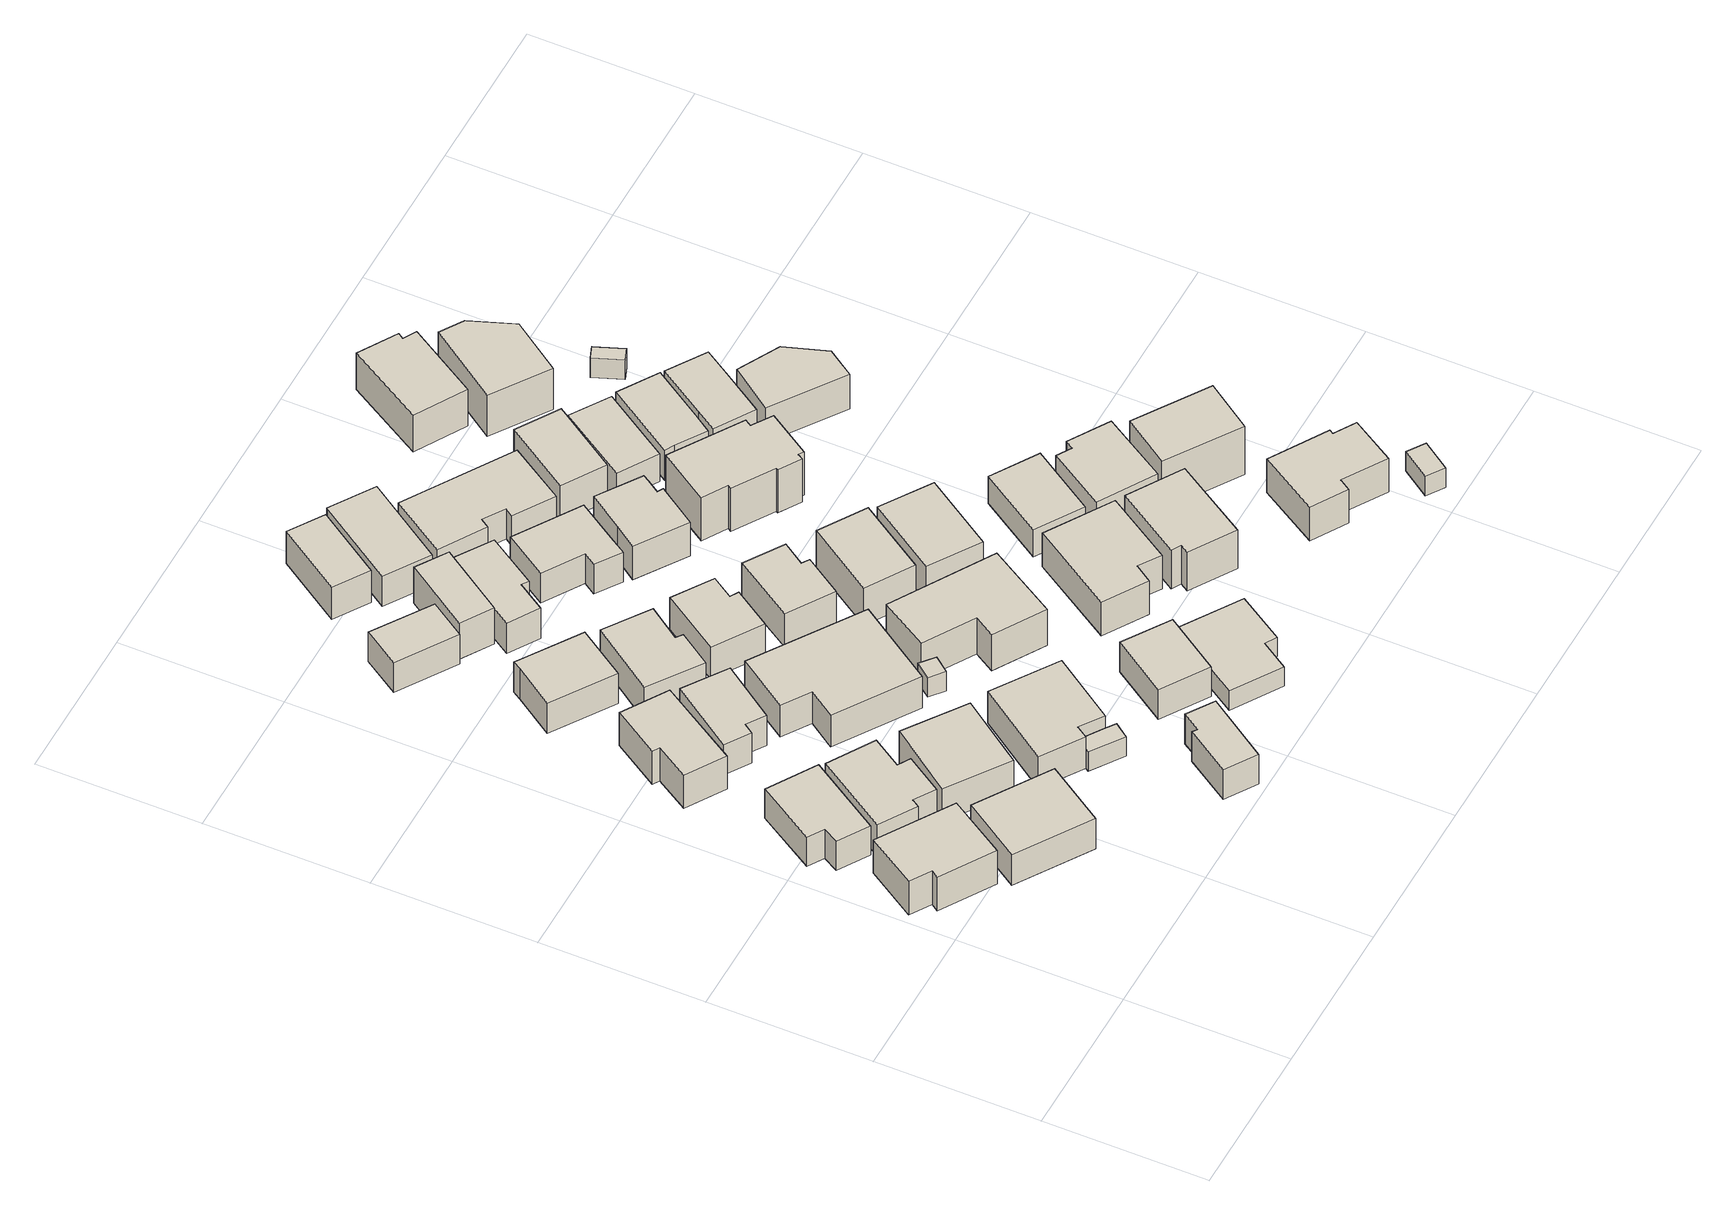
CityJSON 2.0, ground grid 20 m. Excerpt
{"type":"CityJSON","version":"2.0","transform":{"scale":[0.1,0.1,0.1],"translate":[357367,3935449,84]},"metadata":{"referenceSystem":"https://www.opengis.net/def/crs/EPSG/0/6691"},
"CityObjects":{
"building1":{"type":"Building","attributes":{"usage":"411","measuredHeight":6.2,"storeysAboveGround":2,"BuildingIDAttribute.prefecture":"14","BuildingIDAttribute.city":"14153","BuildingDetailAttribute.totalFloorArea":141.77,"BuildingDetailAttribute.buildingFootprintArea":70.89,"BuildingDetailAttribute.buildingStructureType":"601","BuildingDetailAttribute.buildingStructureOrgType":"1","BuildingDetailAttribute.orgUsage":"10","BuildingDetailAttribute.surveyYear":2015,"BuildingRiverFloodingRiskAttribute.description":"6","BuildingRiverFloodingRiskAttribute.rankOrg":"2","BuildingRiverFloodingRiskAttribute.depth":1.15,"BuildingRiverFloodingRiskAttribute.adminType":"2","BuildingRiverFloodingRiskAttribute.scale":"1","BuildingLandSlideRiskAttribute.description":"1","BuildingLandSlideRiskAttribute.areaType":"1"},"geometry":[{"type":"Solid","lod":"1","boundaries":[[[[0,1,2,3,4,5]],[[4,6,7,5]],[[3,8,6,4]],[[2,9,8,3]],[[1,10,9,2]],[[0,11,10,1]],[[5,7,11,0]],[[6,8,9,10,11,7]]]]}]},
"building2":{"type":"Building","attributes":{"usage":"411","measuredHeight":5.8,"storeysAboveGround":2,"BuildingIDAttribute.prefecture":"14","BuildingIDAttribute.city":"14153","BuildingDetailAttribute.totalFloorArea":112.67,"BuildingDetailAttribute.buildingFootprintArea":56.33,"BuildingDetailAttribute.buildingStructureType":"601","BuildingDetailAttribute.buildingStructureOrgType":"1","BuildingDetailAttribute.orgUsage":"10","BuildingDetailAttribute.surveyYear":2015,"BuildingRiverFloodingRiskAttribute.description":"6","BuildingRiverFloodingRiskAttribute.rankOrg":"2","BuildingRiverFloodingRiskAttribute.depth":0.991,"BuildingRiverFloodingRiskAttribute.adminType":"2","BuildingRiverFloodingRiskAttribute.scale":"1","BuildingLandSlideRiskAttribute.description":"1","BuildingLandSlideRiskAttribute.areaType":"1"},"geometry":[{"type":"Solid","lod":"1","boundaries":[[[[12,13,14,15,16,17]],[[16,18,19,17]],[[15,20,18,16]],[[14,21,20,15]],[[13,22,21,14]],[[12,23,22,13]],[[17,19,23,12]],[[18,20,21,22,23,19]]]]}]},
"building3":{"type":"Building","attributes":{"usage":"411","measuredHeight":6,"storeysAboveGround":2,"BuildingIDAttribute.prefecture":"14","BuildingIDAttribute.city":"14153","BuildingDetailAttribute.totalFloorArea":152.68,"BuildingDetailAttribute.buildingFootprintArea":76.34,"BuildingDetailAttribute.buildingStructureType":"601","BuildingDetailAttribute.buildingStructureOrgType":"1","BuildingDetailAttribute.orgUsage":"10","BuildingDetailAttribute.surveyYear":2015,"BuildingRiverFloodingRiskAttribute.description":"6","BuildingRiverFloodingRiskAttribute.rankOrg":"2","BuildingRiverFloodingRiskAttribute.depth":1.01,"BuildingRiverFloodingRiskAttribute.adminType":"2","BuildingRiverFloodingRiskAttribute.scale":"1","BuildingLandSlideRiskAttribute.description":"1","BuildingLandSlideRiskAttribute.areaType":"1"},"geometry":[{"type":"Solid","lod":"1","boundaries":[[[[24,25,26,27]],[[26,28,29,27]],[[25,30,28,26]],[[24,31,30,25]],[[27,29,31,24]],[[28,30,31,29]]]]}]},
"building4":{"type":"Building","attributes":{"usage":"411","measuredHeight":5.8,"storeysAboveGround":2,"BuildingIDAttribute.prefecture":"14","BuildingIDAttribute.city":"14153","BuildingDetailAttribute.totalFloorArea":128.62,"BuildingDetailAttribute.buildingFootprintArea":64.31,"BuildingDetailAttribute.buildingStructureType":"601","BuildingDetailAttribute.buildingStructureOrgType":"1","BuildingDetailAttribute.orgUsage":"10","BuildingDetailAttribute.surveyYear":2015,"BuildingRiverFloodingRiskAttribute.description":"6","BuildingRiverFloodingRiskAttribute.rankOrg":"2","BuildingRiverFloodingRiskAttribute.depth":0.981,"BuildingRiverFloodingRiskAttribute.adminType":"2","BuildingRiverFloodingRiskAttribute.scale":"1","BuildingLandSlideRiskAttribute.description":"1","BuildingLandSlideRiskAttribute.areaType":"1"},"geometry":[{"type":"Solid","lod":"1","boundaries":[[[[32,33,34,35,36,37,38,39]],[[38,40,41,39]],[[37,42,40,38]],[[36,43,42,37]],[[35,44,43,36]],[[34,45,44,35]],[[33,46,45,34]],[[32,47,46,33]],[[39,41,47,32]],[[40,42,43,44,45,46,47,41]]]]}]},
"building5":{"type":"Building","attributes":{"usage":"411","measuredHeight":5.7,"storeysAboveGround":2,"BuildingIDAttribute.prefecture":"14","BuildingIDAttribute.city":"14153","BuildingDetailAttribute.totalFloorArea":115.61,"BuildingDetailAttribute.buildingFootprintArea":57.81,"BuildingDetailAttribute.buildingStructureType":"601","BuildingDetailAttribute.buildingStructureOrgType":"1","BuildingDetailAttribute.orgUsage":"10","BuildingDetailAttribute.surveyYear":2015,"BuildingRiverFloodingRiskAttribute.description":"6","BuildingRiverFloodingRiskAttribute.rankOrg":"2","BuildingRiverFloodingRiskAttribute.depth":1.12,"BuildingRiverFloodingRiskAttribute.adminType":"2","BuildingRiverFloodingRiskAttribute.scale":"1","BuildingLandSlideRiskAttribute.description":"1","BuildingLandSlideRiskAttribute.areaType":"1"},"geometry":[{"type":"Solid","lod":"1","boundaries":[[[[48,49,50,51,52,53]],[[52,54,55,53]],[[51,56,54,52]],[[50,57,56,51]],[[49,58,57,50]],[[48,59,58,49]],[[53,55,59,48]],[[54,56,57,58,59,55]]]]}]},
"building6":{"type":"Building","attributes":{"usage":"411","measuredHeight":6,"storeysAboveGround":2,"BuildingIDAttribute.prefecture":"14","BuildingIDAttribute.city":"14153","BuildingDetailAttribute.totalFloorArea":140.73,"BuildingDetailAttribute.buildingFootprintArea":70.36,"BuildingDetailAttribute.buildingStructureType":"601","BuildingDetailAttribute.buildingStructureOrgType":"1","BuildingDetailAttribute.orgUsage":"10","BuildingDetailAttribute.surveyYear":2015,"BuildingRiverFloodingRiskAttribute.description":"6","BuildingRiverFloodingRiskAttribute.rankOrg":"2","BuildingRiverFloodingRiskAttribute.depth":1.17,"BuildingRiverFloodingRiskAttribute.adminType":"2","BuildingRiverFloodingRiskAttribute.scale":"1","BuildingLandSlideRiskAttribute.description":"1","BuildingLandSlideRiskAttribute.areaType":"1"},"geometry":[{"type":"Solid","lod":"1","boundaries":[[[[60,61,62,63]],[[62,64,65,63]],[[61,66,64,62]],[[60,67,66,61]],[[63,65,67,60]],[[64,66,67,65]]]]}]},
"building7":{"type":"Building","attributes":{"usage":"411","measuredHeight":5.7,"storeysAboveGround":2,"BuildingIDAttribute.prefecture":"14","BuildingIDAttribute.city":"14153","BuildingDetailAttribute.totalFloorArea":86.82,"BuildingDetailAttribute.buildingFootprintArea":43.41,"BuildingDetailAttribute.buildingStructureType":"601","BuildingDetailAttribute.buildingStructureOrgType":"1","BuildingDetailAttribute.orgUsage":"10","BuildingDetailAttribute.surveyYear":2015,"BuildingRiverFloodingRiskAttribute.description":"6","BuildingRiverFloodingRiskAttribute.rankOrg":"2","BuildingRiverFloodingRiskAttribute.depth":1.04,"BuildingRiverFloodingRiskAttribute.adminType":"2","BuildingRiverFloodingRiskAttribute.scale":"1","BuildingLandSlideRiskAttribute.description":"1","BuildingLandSlideRiskAttribute.areaType":"1"},"geometry":[{"type":"Solid","lod":"1","boundaries":[[[[68,69,70,71,72,73]],[[72,74,75,73]],[[71,76,74,72]],[[70,77,76,71]],[[69,78,77,70]],[[68,79,78,69]],[[73,75,79,68]],[[74,76,77,78,79,75]]]]}]},
"building8":{"type":"Building","attributes":{"usage":"411","measuredHeight":5.5,"storeysAboveGround":2,"BuildingIDAttribute.prefecture":"14","BuildingIDAttribute.city":"14153","BuildingDetailAttribute.totalFloorArea":128.58,"BuildingDetailAttribute.buildingFootprintArea":64.29,"BuildingDetailAttribute.buildingStructureType":"601","BuildingDetailAttribute.buildingStructureOrgType":"1","BuildingDetailAttribute.orgUsage":"10","BuildingDetailAttribute.surveyYear":2015,"BuildingRiverFloodingRiskAttribute.description":"6","BuildingRiverFloodingRiskAttribute.rankOrg":"2","BuildingRiverFloodingRiskAttribute.depth":0.868,"BuildingRiverFloodingRiskAttribute.adminType":"2","BuildingRiverFloodingRiskAttribute.scale":"1","BuildingLandSlideRiskAttribute.description":"1","BuildingLandSlideRiskAttribute.areaType":"1"},"geometry":[{"type":"Solid","lod":"1","boundaries":[[[[80,81,82,83,84,85]],[[84,86,87,85]],[[83,88,86,84]],[[82,89,88,83]],[[81,90,89,82]],[[80,91,90,81]],[[85,87,91,80]],[[86,88,89,90,91,87]]]]}]},
"building9":{"type":"Building","attributes":{"usage":"411","storeysAboveGround":2,"BuildingIDAttribute.prefecture":"14","BuildingIDAttribute.city":"14153","BuildingDetailAttribute.totalFloorArea":17.15,"BuildingDetailAttribute.buildingFootprintArea":8.57,"BuildingDetailAttribute.buildingStructureType":"601","BuildingDetailAttribute.buildingStructureOrgType":"1","BuildingDetailAttribute.orgUsage":"10","BuildingDetailAttribute.surveyYear":2015,"BuildingRiverFloodingRiskAttribute.description":"6","BuildingRiverFloodingRiskAttribute.rankOrg":"2","BuildingRiverFloodingRiskAttribute.depth":1.18,"BuildingRiverFloodingRiskAttribute.adminType":"2","BuildingRiverFloodingRiskAttribute.scale":"1"},"geometry":[{"type":"Solid","lod":"1","boundaries":[[[[92,93,94,95,96,97]],[[96,98,99,97]],[[95,100,98,96]],[[94,101,100,95]],[[93,102,101,94]],[[92,103,102,93]],[[97,99,103,92]],[[98,100,101,102,103,99]]]]}]},
"building10":{"type":"Building","attributes":{"usage":"411","measuredHeight":5.8,"storeysAboveGround":2,"BuildingIDAttribute.prefecture":"14","BuildingIDAttribute.city":"14153","BuildingDetailAttribute.totalFloorArea":70.76,"BuildingDetailAttribute.buildingFootprintArea":35.38,"BuildingDetailAttribute.buildingStructureType":"601","BuildingDetailAttribute.buildingStructureOrgType":"1","BuildingDetailAttribute.orgUsage":"10","BuildingDetailAttribute.surveyYear":2015,"BuildingRiverFloodingRiskAttribute.description":"6","BuildingRiverFloodingRiskAttribute.rankOrg":"2","BuildingRiverFloodingRiskAttribute.depth":1.31,"BuildingRiverFloodingRiskAttribute.adminType":"2","BuildingRiverFloodingRiskAttribute.scale":"1"},"geometry":[{"type":"Solid","lod":"1","boundaries":[[[[104,105,106,107,108,109]],[[108,110,111,109]],[[107,112,110,108]],[[106,113,112,107]],[[105,114,113,106]],[[104,115,114,105]],[[109,111,115,104]],[[110,112,113,114,115,111]]]]}]},
"building11":{"type":"Building","attributes":{"usage":"411","measuredHeight":5.5,"storeysAboveGround":2,"BuildingIDAttribute.prefecture":"14","BuildingIDAttribute.city":"14153","BuildingDetailAttribute.totalFloorArea":79.22,"BuildingDetailAttribute.buildingFootprintArea":39.61,"BuildingDetailAttribute.buildingStructureType":"601","BuildingDetailAttribute.buildingStructureOrgType":"1","BuildingDetailAttribute.orgUsage":"10","BuildingDetailAttribute.surveyYear":2015,"BuildingRiverFloodingRiskAttribute.description":"6","BuildingRiverFloodingRiskAttribute.rankOrg":"2","BuildingRiverFloodingRiskAttribute.depth":0.897,"BuildingRiverFloodingRiskAttribute.adminType":"2","BuildingRiverFloodingRiskAttribute.scale":"1"},"geometry":[{"type":"Solid","lod":"1","boundaries":[[[[116,117,118,119]],[[118,120,121,119]],[[117,122,120,118]],[[116,123,122,117]],[[119,121,123,116]],[[120,122,123,121]]]]}]},
"building12":{"type":"Building","attributes":{"usage":"411","measuredHeight":6.1,"storeysAboveGround":2,"BuildingIDAttribute.prefecture":"14","BuildingIDAttribute.city":"14153","BuildingDetailAttribute.totalFloorArea":162.04,"BuildingDetailAttribute.buildingFootprintArea":81.02,"BuildingDetailAttribute.buildingStructureType":"601","BuildingDetailAttribute.buildingStructureOrgType":"1","BuildingDetailAttribute.orgUsage":"10","BuildingDetailAttribute.surveyYear":2015,"BuildingRiverFloodingRiskAttribute.description":"6","BuildingRiverFloodingRiskAttribute.rankOrg":"2","BuildingRiverFloodingRiskAttribute.depth":1.14,"BuildingRiverFloodingRiskAttribute.adminType":"2","BuildingRiverFloodingRiskAttribute.scale":"1"},"geometry":[{"type":"Solid","lod":"1","boundaries":[[[[124,125,92,97,96,126]],[[96,127,128,126]],[[97,129,127,96]],[[92,130,129,97]],[[125,131,130,92]],[[124,132,131,125]],[[126,128,132,124]],[[127,129,130,131,132,128]]]]}]},
"building13":{"type":"Building","attributes":{"usage":"411","measuredHeight":5.8,"storeysAboveGround":2,"BuildingIDAttribute.prefecture":"14","BuildingIDAttribute.city":"14153","BuildingDetailAttribute.totalFloorArea":122.02,"BuildingDetailAttribute.buildingFootprintArea":61.01,"BuildingDetailAttribute.buildingStructureType":"601","BuildingDetailAttribute.buildingStructureOrgType":"1","BuildingDetailAttribute.orgUsage":"10","BuildingDetailAttribute.surveyYear":2015,"BuildingRiverFloodingRiskAttribute.description":"6","BuildingRiverFloodingRiskAttribute.rankOrg":"2","BuildingRiverFloodingRiskAttribute.depth":0.998,"BuildingRiverFloodingRiskAttribute.adminType":"2","BuildingRiverFloodingRiskAttribute.scale":"1","BuildingLandSlideRiskAttribute.description":"1","BuildingLandSlideRiskAttribute.areaType":"1"},"geometry":[{"type":"Solid","lod":"1","boundaries":[[[[133,134,135,136,137,138]],[[137,139,140,138]],[[136,141,139,137]],[[135,142,141,136]],[[134,143,142,135]],[[133,144,143,134]],[[138,140,144,133]],[[139,141,142,143,144,140]]]]}]},
"building14":{"type":"Building","attributes":{"usage":"415","measuredHeight":6.5,"storeysAboveGround":2,"BuildingIDAttribute.prefecture":"14","BuildingIDAttribute.city":"14153","BuildingDetailAttribute.totalFloorArea":305.44,"BuildingDetailAttribute.buildingFootprintArea":152.72,"BuildingDetailAttribute.buildingStructureType":"610","BuildingDetailAttribute.buildingStructureOrgType":"2","BuildingDetailAttribute.orgUsage":"50","BuildingDetailAttribute.surveyYear":2015,"BuildingRiverFloodingRiskAttribute.description":"6","BuildingRiverFloodingRiskAttribute.rankOrg":"2","BuildingRiverFloodingRiskAttribute.depth":1,"BuildingRiverFloodingRiskAttribute.adminType":"2","BuildingRiverFloodingRiskAttribute.scale":"1","BuildingLandSlideRiskAttribute.description":"1","BuildingLandSlideRiskAttribute.areaType":"1"},"geometry":[{"type":"Solid","lod":"1","boundaries":[[[[145,146,147,148,149,150]],[[149,151,152,150]],[[148,153,151,149]],[[147,154,153,148]],[[146,155,154,147]],[[145,156,155,146]],[[150,152,156,145]],[[151,153,154,155,156,152]]]]}]},
"building15":{"type":"Building","attributes":{"BuildingIDAttribute.prefecture":"14","BuildingIDAttribute.city":"14153","BuildingDetailAttribute.surveyYear":2015,"BuildingRiverFloodingRiskAttribute.description":"6","BuildingRiverFloodingRiskAttribute.rankOrg":"2","BuildingRiverFloodingRiskAttribute.depth":1.07,"BuildingRiverFloodingRiskAttribute.adminType":"2","BuildingRiverFloodingRiskAttribute.scale":"1"},"geometry":[{"type":"Solid","lod":"1","boundaries":[[[[157,158,159,160]],[[159,161,162,160]],[[158,163,161,159]],[[157,164,163,158]],[[160,162,164,157]],[[161,163,164,162]]]]}]},
"building16":{"type":"Building","attributes":{"usage":"411","measuredHeight":6.9,"storeysAboveGround":2,"BuildingIDAttribute.prefecture":"14","BuildingIDAttribute.city":"14153","BuildingDetailAttribute.totalFloorArea":60.33,"BuildingDetailAttribute.buildingFootprintArea":30.16,"BuildingDetailAttribute.buildingStructureType":"601","BuildingDetailAttribute.buildingStructureOrgType":"1","BuildingDetailAttribute.orgUsage":"10","BuildingDetailAttribute.surveyYear":2015,"BuildingRiverFloodingRiskAttribute.description":"6","BuildingRiverFloodingRiskAttribute.rankOrg":"2","BuildingRiverFloodingRiskAttribute.depth":0.917,"BuildingRiverFloodingRiskAttribute.adminType":"2","BuildingRiverFloodingRiskAttribute.scale":"1"},"geometry":[{"type":"Solid","lod":"1","boundaries":[[[[165,166,167,168]],[[167,169,170,168]],[[166,171,169,167]],[[165,172,171,166]],[[168,170,172,165]],[[169,171,172,170]]]]}]},
"building17":{"type":"Building","attributes":{"usage":"411","measuredHeight":5.7,"storeysAboveGround":2,"BuildingIDAttribute.prefecture":"14","BuildingIDAttribute.city":"14153","BuildingDetailAttribute.totalFloorArea":97.86,"BuildingDetailAttribute.buildingFootprintArea":48.93,"BuildingDetailAttribute.buildingStructureType":"601","BuildingDetailAttribute.buildingStructureOrgType":"1","BuildingDetailAttribute.orgUsage":"10","BuildingDetailAttribute.surveyYear":2015,"BuildingRiverFloodingRiskAttribute.description":"6","BuildingRiverFloodingRiskAttribute.rankOrg":"2","BuildingRiverFloodingRiskAttribute.depth":1.09,"BuildingRiverFloodingRiskAttribute.adminType":"2","BuildingRiverFloodingRiskAttribute.scale":"1","BuildingLandSlideRiskAttribute.description":"1","BuildingLandSlideRiskAttribute.areaType":"1"},"geometry":[{"type":"Solid","lod":"1","boundaries":[[[[173,174,175,176,177,178]],[[177,179,180,178]],[[176,181,179,177]],[[175,182,181,176]],[[174,183,182,175]],[[173,184,183,174]],[[178,180,184,173]],[[179,181,182,183,184,180]]]]}]},
"building18":{"type":"Building","attributes":{"usage":"413","measuredHeight":5.4,"storeysAboveGround":2,"BuildingIDAttribute.prefecture":"14","BuildingIDAttribute.city":"14153","BuildingDetailAttribute.totalFloorArea":92.95,"BuildingDetailAttribute.buildingFootprintArea":46.47,"BuildingDetailAttribute.buildingStructureType":"601","BuildingDetailAttribute.buildingStructureOrgType":"1","BuildingDetailAttribute.orgUsage":"30","BuildingDetailAttribute.surveyYear":2015,"BuildingRiverFloodingRiskAttribute.description":"6","BuildingRiverFloodingRiskAttribute.rankOrg":"2","BuildingRiverFloodingRiskAttribute.depth":0.958,"BuildingRiverFloodingRiskAttribute.adminType":"2","BuildingRiverFloodingRiskAttribute.scale":"1"},"geometry":[{"type":"Solid","lod":"1","boundaries":[[[[185,186,187,188,189,190]],[[189,191,192,190]],[[188,193,191,189]],[[187,194,193,188]],[[186,195,194,187]],[[185,196,195,186]],[[190,192,196,185]],[[191,193,194,195,196,192]]]]}]},
"building19":{"type":"Building","attributes":{"usage":"411","measuredHeight":7,"storeysAboveGround":2,"BuildingIDAttribute.prefecture":"14","BuildingIDAttribute.city":"14153","BuildingDetailAttribute.totalFloorArea":78.77,"BuildingDetailAttribute.buildingFootprintArea":39.38,"BuildingDetailAttribute.buildingStructureType":"601","BuildingDetailAttribute.buildingStructureOrgType":"1","BuildingDetailAttribute.orgUsage":"10","BuildingDetailAttribute.surveyYear":2015,"BuildingRiverFloodingRiskAttribute.description":"6","BuildingRiverFloodingRiskAttribute.rankOrg":"2","BuildingRiverFloodingRiskAttribute.depth":0.998,"BuildingRiverFloodingRiskAttribute.adminType":"2","BuildingRiverFloodingRiskAttribute.scale":"1"},"geometry":[{"type":"Solid","lod":"1","boundaries":[[[[197,198,199,200]],[[199,201,202,200]],[[198,203,201,199]],[[197,204,203,198]],[[200,202,204,197]],[[201,203,204,202]]]]}]},
"building20":{"type":"Building","attributes":{"usage":"411","measuredHeight":5.5,"storeysAboveGround":2,"BuildingIDAttribute.prefecture":"14","BuildingIDAttribute.city":"14153","BuildingDetailAttribute.totalFloorArea":89.52,"BuildingDetailAttribute.buildingFootprintArea":44.76,"BuildingDetailAttribute.buildingStructureType":"601","BuildingDetailAttribute.buildingStructureOrgType":"1","BuildingDetailAttribute.orgUsage":"10","BuildingDetailAttribute.surveyYear":2015,"BuildingRiverFloodingRiskAttribute.description":"6","BuildingRiverFloodingRiskAttribute.rankOrg":"2","BuildingRiverFloodingRiskAttribute.depth":1.17,"BuildingRiverFloodingRiskAttribute.adminType":"2","BuildingRiverFloodingRiskAttribute.scale":"1"},"geometry":[{"type":"Solid","lod":"1","boundaries":[[[[205,206,207,208]],[[207,209,210,208]],[[206,211,209,207]],[[205,212,211,206]],[[208,210,212,205]],[[209,211,212,210]]]]}]},
"building21":{"type":"Building","attributes":{"usage":"411","measuredHeight":6.5,"storeysAboveGround":2,"BuildingIDAttribute.prefecture":"14","BuildingIDAttribute.city":"14153","BuildingDetailAttribute.totalFloorArea":198.95,"BuildingDetailAttribute.buildingFootprintArea":99.47,"BuildingDetailAttribute.buildingStructureType":"601","BuildingDetailAttribute.buildingStructureOrgType":"1","BuildingDetailAttribute.orgUsage":"10","BuildingDetailAttribute.surveyYear":2015,"BuildingRiverFloodingRiskAttribute.description":"6","BuildingRiverFloodingRiskAttribute.rankOrg":"2","BuildingRiverFloodingRiskAttribute.depth":1.33,"BuildingRiverFloodingRiskAttribute.adminType":"2","BuildingRiverFloodingRiskAttribute.scale":"1"},"geometry":[{"type":"Solid","lod":"1","boundaries":[[[[213,214,215,216,217,218]],[[217,219,220,218]],[[216,221,219,217]],[[215,222,221,216]],[[214,223,222,215]],[[213,224,223,214]],[[218,220,224,213]],[[219,221,222,223,224,220]]]]}]},
"building22":{"type":"Building","attributes":{"usage":"411","measuredHeight":5.8,"storeysAboveGround":2,"BuildingIDAttribute.prefecture":"14","BuildingIDAttribute.city":"14153","BuildingDetailAttribute.totalFloorArea":94.98,"BuildingDetailAttribute.buildingFootprintArea":47.49,"BuildingDetailAttribute.buildingStructureType":"601","BuildingDetailAttribute.buildingStructureOrgType":"1","BuildingDetailAttribute.orgUsage":"10","BuildingDetailAttribute.surveyYear":2015,"BuildingRiverFloodingRiskAttribute.description":"6","BuildingRiverFloodingRiskAttribute.rankOrg":"2","BuildingRiverFloodingRiskAttribute.depth":1.04,"BuildingRiverFloodingRiskAttribute.adminType":"2","BuildingRiverFloodingRiskAttribute.scale":"1"},"geometry":[{"type":"Solid","lod":"1","boundaries":[[[[225,226,227,228,229,230]],[[229,231,232,230]],[[228,233,231,229]],[[227,234,233,228]],[[226,235,234,227]],[[225,236,235,226]],[[230,232,236,225]],[[231,233,234,235,236,232]]]]}]},
"building23":{"type":"Building","attributes":{"usage":"411","measuredHeight":5.3,"storeysAboveGround":2,"BuildingIDAttribute.prefecture":"14","BuildingIDAttribute.city":"14153","BuildingDetailAttribute.totalFloorArea":122.78,"BuildingDetailAttribute.buildingFootprintArea":61.39,"BuildingDetailAttribute.buildingStructureType":"601","BuildingDetailAttribute.buildingStructureOrgType":"1","BuildingDetailAttribute.orgUsage":"10","BuildingDetailAttribute.surveyYear":2015,"BuildingRiverFloodingRiskAttribute.description":"6","BuildingRiverFloodingRiskAttribute.rankOrg":"2","BuildingRiverFloodingRiskAttribute.depth":0.919,"BuildingRiverFloodingRiskAttribute.adminType":"2","BuildingRiverFloodingRiskAttribute.scale":"1"},"geometry":[{"type":"Solid","lod":"1","boundaries":[[[[237,238,239,240]],[[239,241,242,240]],[[238,243,241,239]],[[237,244,243,238]],[[240,242,244,237]],[[241,243,244,242]]]]}]},
"building24":{"type":"Building","attributes":{"usage":"413","storeysAboveGround":2,"BuildingIDAttribute.prefecture":"14","BuildingIDAttribute.city":"14153","BuildingDetailAttribute.totalFloorArea":145.02,"BuildingDetailAttribute.buildingFootprintArea":72.51,"BuildingDetailAttribute.buildingStructureType":"601","BuildingDetailAttribute.buildingStructureOrgType":"1","BuildingDetailAttribute.orgUsage":"30","BuildingDetailAttribute.surveyYear":2015,"BuildingRiverFloodingRiskAttribute.description":"6","BuildingRiverFloodingRiskAttribute.rankOrg":"2","BuildingRiverFloodingRiskAttribute.depth":1.24,"BuildingRiverFloodingRiskAttribute.adminType":"2","BuildingRiverFloodingRiskAttribute.scale":"1"},"geometry":[{"type":"Solid","lod":"1","boundaries":[[[[245,246,247,248,249,250]],[[249,251,252,250]],[[248,253,251,249]],[[247,254,253,248]],[[246,255,254,247]],[[245,256,255,246]],[[250,252,256,245]],[[251,253,254,255,256,252]]]]}]},
"building25":{"type":"Building","attributes":{"usage":"413","measuredHeight":4.8,"storeysAboveGround":2,"BuildingIDAttribute.prefecture":"14","BuildingIDAttribute.city":"14153","BuildingDetailAttribute.totalFloorArea":108.72,"BuildingDetailAttribute.buildingFootprintArea":54.36,"BuildingDetailAttribute.buildingStructureType":"601","BuildingDetailAttribute.buildingStructureOrgType":"1","BuildingDetailAttribute.orgUsage":"30","BuildingDetailAttribute.surveyYear":2015,"BuildingRiverFloodingRiskAttribute.description":"6","BuildingRiverFloodingRiskAttribute.rankOrg":"2","BuildingRiverFloodingRiskAttribute.depth":0.998,"BuildingRiverFloodingRiskAttribute.adminType":"2","BuildingRiverFloodingRiskAttribute.scale":"1"},"geometry":[{"type":"Solid","lod":"1","boundaries":[[[[257,258,259,260,261,262,263]],[[262,264,265,263]],[[261,266,264,262]],[[260,267,266,261]],[[259,268,267,260]],[[258,269,268,259]],[[257,270,269,258]],[[263,265,270,257]],[[264,266,267,268,269,270,265]]]]}]},
"building26":{"type":"Building","attributes":{"usage":"411","measuredHeight":6.6,"storeysAboveGround":2,"BuildingIDAttribute.prefecture":"14","BuildingIDAttribute.city":"14153","BuildingDetailAttribute.totalFloorArea":108.14,"BuildingDetailAttribute.buildingFootprintArea":54.07,"BuildingDetailAttribute.buildingStructureType":"601","BuildingDetailAttribute.buildingStructureOrgType":"1","BuildingDetailAttribute.orgUsage":"10","BuildingDetailAttribute.surveyYear":2015,"BuildingRiverFloodingRiskAttribute.description":"6","BuildingRiverFloodingRiskAttribute.rankOrg":"2","BuildingRiverFloodingRiskAttribute.depth":0.86,"BuildingRiverFloodingRiskAttribute.adminType":"2","BuildingRiverFloodingRiskAttribute.scale":"1"},"geometry":[{"type":"Solid","lod":"1","boundaries":[[[[271,272,273,274]],[[273,275,276,274]],[[272,277,275,273]],[[271,278,277,272]],[[274,276,278,271]],[[275,277,278,276]]]]}]},
"building27":{"type":"Building","attributes":{"usage":"412","measuredHeight":5.9,"storeysAboveGround":2,"BuildingIDAttribute.prefecture":"14","BuildingIDAttribute.city":"14153","BuildingDetailAttribute.totalFloorArea":222.35,"BuildingDetailAttribute.buildingFootprintArea":111.17,"BuildingDetailAttribute.buildingStructureType":"610","BuildingDetailAttribute.buildingStructureOrgType":"2","BuildingDetailAttribute.orgUsage":"20","BuildingDetailAttribute.surveyYear":2015,"BuildingRiverFloodingRiskAttribute.description":"6","BuildingRiverFloodingRiskAttribute.rankOrg":"2","BuildingRiverFloodingRiskAttribute.depth":0.918,"BuildingRiverFloodingRiskAttribute.adminType":"2","BuildingRiverFloodingRiskAttribute.scale":"1"},"geometry":[{"type":"Solid","lod":"1","boundaries":[[[[279,280,281,282,283,284,285,286]],[[285,287,288,286]],[[284,289,287,285]],[[283,290,289,284]],[[282,291,290,283]],[[281,292,291,282]],[[280,293,292,281]],[[279,294,293,280]],[[286,288,294,279]],[[287,289,290,291,292,293,294,288]]]]}]},
"building28":{"type":"Building","attributes":{"usage":"411","measuredHeight":6.2,"storeysAboveGround":2,"BuildingIDAttribute.prefecture":"14","BuildingIDAttribute.city":"14153","BuildingDetailAttribute.totalFloorArea":76.91,"BuildingDetailAttribute.buildingFootprintArea":38.45,"BuildingDetailAttribute.buildingStructureType":"601","BuildingDetailAttribute.buildingStructureOrgType":"1","BuildingDetailAttribute.orgUsage":"10","BuildingDetailAttribute.surveyYear":2015,"BuildingRiverFloodingRiskAttribute.description":"6","BuildingRiverFloodingRiskAttribute.rankOrg":"2","BuildingRiverFloodingRiskAttribute.depth":0.698,"BuildingRiverFloodingRiskAttribute.adminType":"2","BuildingRiverFloodingRiskAttribute.scale":"1"},"geometry":[{"type":"Solid","lod":"1","boundaries":[[[[295,296,297,298,299,300,301,302]],[[301,303,304,302]],[[300,305,303,301]],[[299,306,305,300]],[[298,307,306,299]],[[297,308,307,298]],[[296,309,308,297]],[[295,310,309,296]],[[302,304,310,295]],[[303,305,306,307,308,309,310,304]]]]}]},
"building29":{"type":"Building","attributes":{"usage":"411","measuredHeight":6.6,"storeysAboveGround":2,"BuildingIDAttribute.prefecture":"14","BuildingIDAttribute.city":"14153","BuildingDetailAttribute.totalFloorArea":172.74,"BuildingDetailAttribute.buildingFootprintArea":86.37,"BuildingDetailAttribute.buildingStructureType":"601","BuildingDetailAttribute.buildingStructureOrgType":"1","BuildingDetailAttribute.orgUsage":"10","BuildingDetailAttribute.surveyYear":2015,"BuildingRiverFloodingRiskAttribute.description":"6","BuildingRiverFloodingRiskAttribute.rankOrg":"2","BuildingRiverFloodingRiskAttribute.depth":0.768,"BuildingRiverFloodingRiskAttribute.adminType":"2","BuildingRiverFloodingRiskAttribute.scale":"1"},"geometry":[{"type":"Solid","lod":"1","boundaries":[[[[311,312,313,314,315,316]],[[315,317,318,316]],[[314,319,317,315]],[[313,320,319,314]],[[312,321,320,313]],[[311,322,321,312]],[[316,318,322,311]],[[317,319,320,321,322,318]]]]}]},
"building30":{"type":"Building","attributes":{"usage":"411","measuredHeight":6.7,"storeysAboveGround":2,"BuildingIDAttribute.prefecture":"14","BuildingIDAttribute.city":"14153","BuildingDetailAttribute.totalFloorArea":121.8,"BuildingDetailAttribute.buildingFootprintArea":60.9,"BuildingDetailAttribute.buildingStructureType":"601","BuildingDetailAttribute.buildingStructureOrgType":"1","BuildingDetailAttribute.orgUsage":"10","BuildingDetailAttribute.surveyYear":2015,"BuildingRiverFloodingRiskAttribute.description":"6","BuildingRiverFloodingRiskAttribute.rankOrg":"2","BuildingRiverFloodingRiskAttribute.depth":0.57,"BuildingRiverFloodingRiskAttribute.adminType":"2","BuildingRiverFloodingRiskAttribute.scale":"1"},"geometry":[{"type":"Solid","lod":"1","boundaries":[[[[323,324,325,326]],[[325,327,328,326]],[[324,329,327,325]],[[323,330,329,324]],[[326,328,330,323]],[[327,329,330,328]]]]}]},
"building31":{"type":"Building","attributes":{"usage":"411","measuredHeight":8.3,"storeysAboveGround":2,"BuildingIDAttribute.prefecture":"14","BuildingIDAttribute.city":"14153","BuildingDetailAttribute.totalFloorArea":96.91,"BuildingDetailAttribute.buildingFootprintArea":48.45,"BuildingDetailAttribute.buildingStructureType":"601","BuildingDetailAttribute.buildingStructureOrgType":"1","BuildingDetailAttribute.orgUsage":"10","BuildingDetailAttribute.surveyYear":2015,"BuildingRiverFloodingRiskAttribute.description":"6","BuildingRiverFloodingRiskAttribute.rankOrg":"2","BuildingRiverFloodingRiskAttribute.depth":0.908,"BuildingRiverFloodingRiskAttribute.adminType":"2","BuildingRiverFloodingRiskAttribute.scale":"1"},"geometry":[{"type":"Solid","lod":"1","boundaries":[[[[331,332,333,334]],[[333,335,336,334]],[[332,337,335,333]],[[331,338,337,332]],[[334,336,338,331]],[[335,337,338,336]]]]}]},
"building32":{"type":"Building","attributes":{"usage":"411","measuredHeight":8,"storeysAboveGround":2,"BuildingIDAttribute.prefecture":"14","BuildingIDAttribute.city":"14153","BuildingDetailAttribute.totalFloorArea":113.39,"BuildingDetailAttribute.buildingFootprintArea":56.7,"BuildingDetailAttribute.buildingStructureType":"601","BuildingDetailAttribute.buildingStructureOrgType":"1","BuildingDetailAttribute.orgUsage":"10","BuildingDetailAttribute.surveyYear":2015,"BuildingRiverFloodingRiskAttribute.description":"6","BuildingRiverFloodingRiskAttribute.rankOrg":"2","BuildingRiverFloodingRiskAttribute.depth":0.673,"BuildingRiverFloodingRiskAttribute.adminType":"2","BuildingRiverFloodingRiskAttribute.scale":"1"},"geometry":[{"type":"Solid","lod":"1","boundaries":[[[[339,340,341,342,343,344,345,346,347,348,349,350]],[[349,351,352,350]],[[348,353,351,349]],[[347,354,353,348]],[[346,355,354,347]],[[345,356,355,346]],[[344,357,356,345]],[[343,358,357,344]],[[342,359,358,343]],[[341,360,359,342]],[[340,361,360,341]],[[339,362,361,340]],[[350,352,362,339]],[[351,353,354,355,356,357,358,359,360,361,362,352]]]]}]},
"building33":{"type":"Building","attributes":{"usage":"411","measuredHeight":7.1,"storeysAboveGround":2,"BuildingIDAttribute.prefecture":"14","BuildingIDAttribute.city":"14153","BuildingDetailAttribute.totalFloorArea":133.54,"BuildingDetailAttribute.buildingFootprintArea":66.77,"BuildingDetailAttribute.buildingStructureType":"601","BuildingDetailAttribute.buildingStructureOrgType":"1","BuildingDetailAttribute.orgUsage":"10","BuildingDetailAttribute.surveyYear":2015,"BuildingRiverFloodingRiskAttribute.description":"6","BuildingRiverFloodingRiskAttribute.rankOrg":"1","BuildingRiverFloodingRiskAttribute.depth":0.317,"BuildingRiverFloodingRiskAttribute.adminType":"2","BuildingRiverFloodingRiskAttribute.scale":"1"},"geometry":[{"type":"Solid","lod":"1","boundaries":[[[[363,364,365,366,367,368]],[[367,369,370,368]],[[366,371,369,367]],[[365,372,371,366]],[[364,373,372,365]],[[363,374,373,364]],[[368,370,374,363]],[[369,371,372,373,374,370]]]]}]},
"building34":{"type":"Building","attributes":{"usage":"411","measuredHeight":4.7,"storeysAboveGround":2,"BuildingIDAttribute.prefecture":"14","BuildingIDAttribute.city":"14153","BuildingDetailAttribute.totalFloorArea":101.39,"BuildingDetailAttribute.buildingFootprintArea":50.69,"BuildingDetailAttribute.buildingStructureType":"601","BuildingDetailAttribute.buildingStructureOrgType":"1","BuildingDetailAttribute.orgUsage":"10","BuildingDetailAttribute.surveyYear":2015,"BuildingRiverFloodingRiskAttribute.description":"6","BuildingRiverFloodingRiskAttribute.rankOrg":"2","BuildingRiverFloodingRiskAttribute.depth":0.788,"BuildingRiverFloodingRiskAttribute.adminType":"2","BuildingRiverFloodingRiskAttribute.scale":"1"},"geometry":[{"type":"Solid","lod":"1","boundaries":[[[[375,376,377,378]],[[377,379,380,378]],[[376,381,379,377]],[[375,382,381,376]],[[378,380,382,375]],[[379,381,382,380]]]]}]},
"building35":{"type":"Building","attributes":{"usage":"411","measuredHeight":5.1,"storeysAboveGround":2,"BuildingIDAttribute.prefecture":"14","BuildingIDAttribute.city":"14153","BuildingDetailAttribute.totalFloorArea":92.42,"BuildingDetailAttribute.buildingFootprintArea":46.21,"BuildingDetailAttribute.buildingStructureType":"601","BuildingDetailAttribute.buildingStructureOrgType":"1","BuildingDetailAttribute.orgUsage":"10","BuildingDetailAttribute.surveyYear":2015,"BuildingRiverFloodingRiskAttribute.description":"6","BuildingRiverFloodingRiskAttribute.rankOrg":"2","BuildingRiverFloodingRiskAttribute.depth":1.02,"BuildingRiverFloodingRiskAttribute.adminType":"2","BuildingRiverFloodingRiskAttribute.scale":"1"},"geometry":[{"type":"Solid","lod":"1","boundaries":[[[[383,384,385,386]],[[385,387,388,386]],[[384,389,387,385]],[[383,390,389,384]],[[386,388,390,383]],[[387,389,390,388]]]]}]},
"building36":{"type":"Building","attributes":{"usage":"411","measuredHeight":6,"storeysAboveGround":2,"BuildingIDAttribute.prefecture":"14","BuildingIDAttribute.city":"14153","BuildingDetailAttribute.totalFloorArea":92.39,"BuildingDetailAttribute.buildingFootprintArea":46.2,"BuildingDetailAttribute.buildingStructureType":"601","BuildingDetailAttribute.buildingStructureOrgType":"1","BuildingDetailAttribute.orgUsage":"10","BuildingDetailAttribute.surveyYear":2015,"BuildingRiverFloodingRiskAttribute.description":"6","BuildingRiverFloodingRiskAttribute.rankOrg":"2","BuildingRiverFloodingRiskAttribute.depth":0.963,"BuildingRiverFloodingRiskAttribute.adminType":"2","BuildingRiverFloodingRiskAttribute.scale":"1"},"geometry":[{"type":"Solid","lod":"1","boundaries":[[[[391,392,393,394,395,396]],[[395,397,398,396]],[[394,399,397,395]],[[393,400,399,394]],[[392,401,400,393]],[[391,402,401,392]],[[396,398,402,391]],[[397,399,400,401,402,398]]]]}]},
"building37":{"type":"Building","attributes":{"usage":"411","measuredHeight":5.5,"storeysAboveGround":2,"BuildingIDAttribute.prefecture":"14","BuildingIDAttribute.city":"14153","BuildingDetailAttribute.totalFloorArea":117.51,"BuildingDetailAttribute.buildingFootprintArea":58.76,"BuildingDetailAttribute.buildingStructureType":"601","BuildingDetailAttribute.buildingStructureOrgType":"1","BuildingDetailAttribute.orgUsage":"10","BuildingDetailAttribute.surveyYear":2015,"BuildingRiverFloodingRiskAttribute.description":"6","BuildingRiverFloodingRiskAttribute.rankOrg":"1","BuildingRiverFloodingRiskAttribute.depth":0.468,"BuildingRiverFloodingRiskAttribute.adminType":"2","BuildingRiverFloodingRiskAttribute.scale":"1"},"geometry":[{"type":"Solid","lod":"1","boundaries":[[[[403,404,405,406,407,408]],[[407,409,410,408]],[[406,411,409,407]],[[405,412,411,406]],[[404,413,412,405]],[[403,414,413,404]],[[408,410,414,403]],[[409,411,412,413,414,410]]]]}]},
"building38":{"type":"Building","attributes":{"usage":"411","measuredHeight":6.5,"storeysAboveGround":2,"BuildingIDAttribute.prefecture":"14","BuildingIDAttribute.city":"14153","BuildingDetailAttribute.totalFloorArea":144.94,"BuildingDetailAttribute.buildingFootprintArea":72.47,"BuildingDetailAttribute.buildingStructureType":"610","BuildingDetailAttribute.buildingStructureOrgType":"2","BuildingDetailAttribute.orgUsage":"10","BuildingDetailAttribute.surveyYear":2015,"BuildingRiverFloodingRiskAttribute.description":"6","BuildingRiverFloodingRiskAttribute.rankOrg":"1","BuildingRiverFloodingRiskAttribute.depth":0.499,"BuildingRiverFloodingRiskAttribute.adminType":"2","BuildingRiverFloodingRiskAttribute.scale":"1"},"geometry":[{"type":"Solid","lod":"1","boundaries":[[[[415,416,417,418,419,420]],[[419,421,422,420]],[[418,423,421,419]],[[417,424,423,418]],[[416,425,424,417]],[[415,426,425,416]],[[420,422,426,415]],[[421,423,424,425,426,422]]]]}]},
"building39":{"type":"Building","attributes":{"usage":"411","measuredHeight":6.4,"storeysAboveGround":2,"BuildingIDAttribute.prefecture":"14","BuildingIDAttribute.city":"14153","BuildingDetailAttribute.totalFloorArea":92.31,"BuildingDetailAttribute.buildingFootprintArea":46.15,"BuildingDetailAttribute.buildingStructureType":"601","BuildingDetailAttribute.buildingStructureOrgType":"1","BuildingDetailAttribute.orgUsage":"10","BuildingDetailAttribute.surveyYear":2015,"BuildingRiverFloodingRiskAttribute.description":"6","BuildingRiverFloodingRiskAttribute.rankOrg":"2","BuildingRiverFloodingRiskAttribute.depth":0.853,"BuildingRiverFloodingRiskAttribute.adminType":"2","BuildingRiverFloodingRiskAttribute.scale":"1"},"geometry":[{"type":"Solid","lod":"1","boundaries":[[[[427,428,429,430,431,432]],[[431,433,434,432]],[[430,435,433,431]],[[429,436,435,430]],[[428,437,436,429]],[[427,438,437,428]],[[432,434,438,427]],[[433,435,436,437,438,434]]]]}]},
"building40":{"type":"Building","attributes":{"usage":"411","measuredHeight":6.1,"storeysAboveGround":2,"BuildingIDAttribute.prefecture":"14","BuildingIDAttribute.city":"14153","BuildingDetailAttribute.totalFloorArea":163.6,"BuildingDetailAttribute.buildingFootprintArea":81.8,"BuildingDetailAttribute.buildingStructureType":"601","BuildingDetailAttribute.buildingStructureOrgType":"1","BuildingDetailAttribute.orgUsage":"10","BuildingDetailAttribute.surveyYear":2015,"BuildingRiverFloodingRiskAttribute.description":"6","BuildingRiverFloodingRiskAttribute.rankOrg":"2","BuildingRiverFloodingRiskAttribute.depth":0.757,"BuildingRiverFloodingRiskAttribute.adminType":"2","BuildingRiverFloodingRiskAttribute.scale":"1"},"geometry":[{"type":"Solid","lod":"1","boundaries":[[[[439,440,441,442,443,444,445,446]],[[445,447,448,446]],[[444,449,447,445]],[[443,450,449,444]],[[442,451,450,443]],[[441,452,451,442]],[[440,453,452,441]],[[439,454,453,440]],[[446,448,454,439]],[[447,449,450,451,452,453,454,448]]]]}]},
"building41":{"type":"Building","attributes":{"usage":"411","measuredHeight":7.1,"storeysAboveGround":2,"BuildingIDAttribute.prefecture":"14","BuildingIDAttribute.city":"14153","BuildingDetailAttribute.totalFloorArea":133.97,"BuildingDetailAttribute.buildingFootprintArea":66.99,"BuildingDetailAttribute.buildingStructureType":"601","BuildingDetailAttribute.buildingStructureOrgType":"1","BuildingDetailAttribute.orgUsage":"10","BuildingDetailAttribute.surveyYear":2015,"BuildingRiverFloodingRiskAttribute.description":"6","BuildingRiverFloodingRiskAttribute.rankOrg":"1","BuildingRiverFloodingRiskAttribute.depth":0.156,"BuildingRiverFloodingRiskAttribute.adminType":"2","BuildingRiverFloodingRiskAttribute.scale":"1"},"geometry":[{"type":"Solid","lod":"1","boundaries":[[[[455,456,457,458,459]],[[458,460,461,459]],[[457,462,460,458]],[[456,463,462,457]],[[455,464,463,456]],[[459,461,464,455]],[[460,462,463,464,461]]]]}]},
"building42":{"type":"Building","attributes":{"usage":"412","measuredHeight":8.5,"storeysAboveGround":2,"BuildingIDAttribute.prefecture":"14","BuildingIDAttribute.city":"14153","BuildingDetailAttribute.totalFloorArea":142.47,"BuildingDetailAttribute.buildingFootprintArea":71.23,"BuildingDetailAttribute.buildingStructureType":"610","BuildingDetailAttribute.buildingStructureOrgType":"2","BuildingDetailAttribute.orgUsage":"20","BuildingDetailAttribute.surveyYear":2015,"BuildingRiverFloodingRiskAttribute.description":"6","BuildingRiverFloodingRiskAttribute.rankOrg":"1","BuildingRiverFloodingRiskAttribute.depth":0.447,"BuildingRiverFloodingRiskAttribute.adminType":"2","BuildingRiverFloodingRiskAttribute.scale":"1"},"geometry":[{"type":"Solid","lod":"1","boundaries":[[[[465,466,467,468]],[[467,469,470,468]],[[466,471,469,467]],[[465,472,471,466]],[[468,470,472,465]],[[469,471,472,470]]]]}]},
"building43":{"type":"Building","attributes":{"usage":"413","measuredHeight":7.9,"storeysAboveGround":2,"BuildingIDAttribute.prefecture":"14","BuildingIDAttribute.city":"14153","BuildingDetailAttribute.totalFloorArea":107.9,"BuildingDetailAttribute.buildingFootprintArea":53.95,"BuildingDetailAttribute.buildingStructureType":"601","BuildingDetailAttribute.buildingStructureOrgType":"1","BuildingDetailAttribute.orgUsage":"30","BuildingDetailAttribute.surveyYear":2015,"BuildingRiverFloodingRiskAttribute.description":"6","BuildingRiverFloodingRiskAttribute.rankOrg":"2","BuildingRiverFloodingRiskAttribute.depth":0.862,"BuildingRiverFloodingRiskAttribute.adminType":"2","BuildingRiverFloodingRiskAttribute.scale":"1"},"geometry":[{"type":"Solid","lod":"1","boundaries":[[[[473,474,475,476,477]],[[476,478,479,477]],[[475,480,478,476]],[[474,481,480,475]],[[473,482,481,474]],[[477,479,482,473]],[[478,480,481,482,479]]]]}]},
"building44":{"type":"Building","attributes":{"BuildingIDAttribute.prefecture":"14","BuildingIDAttribute.city":"14153","BuildingDetailAttribute.surveyYear":2015,"BuildingRiverFloodingRiskAttribute.description":"6","BuildingRiverFloodingRiskAttribute.rankOrg":"2","BuildingRiverFloodingRiskAttribute.depth":2.01,"BuildingRiverFloodingRiskAttribute.adminType":"2","BuildingRiverFloodingRiskAttribute.scale":"1"},"geometry":[{"type":"Solid","lod":"1","boundaries":[[[[483,484,485,486]],[[485,487,488,486]],[[484,489,487,485]],[[483,490,489,484]],[[486,488,490,483]],[[487,489,490,488]]]]}]},
"building45":{"type":"Building","attributes":{"BuildingIDAttribute.prefecture":"14","BuildingIDAttribute.city":"14153","BuildingDetailAttribute.surveyYear":2015,"BuildingRiverFloodingRiskAttribute.description":"6","BuildingRiverFloodingRiskAttribute.rankOrg":"2","BuildingRiverFloodingRiskAttribute.depth":1.03,"BuildingRiverFloodingRiskAttribute.adminType":"2","BuildingRiverFloodingRiskAttribute.scale":"1"},"geometry":[{"type":"Solid","lod":"1","boundaries":[[[[491,492,493,494]],[[493,495,496,494]],[[492,497,495,493]],[[491,498,497,492]],[[494,496,498,491]],[[495,497,498,496]]]]}]}
},
"vertices":[
[85,192,12],[21,232,12],[27,241,12],[2,257,12],[41,318,12],[129,262,12],[41,318,64],[129,262,64],[2,257,64],[27,241,64],[21,232,64],[85,192,64],
[63,332,13],[26,355,13],[37,374,13],[18,386,13],[62,458,13],[120,422,13],[62,458,58],[120,422,58],[18,386,58],[37,374,58],[26,355,58],[63,332,58],
[90,177,12],[137,249,12],[225,192,12],[178,120,12],[225,192,59],[178,120,59],[137,249,59],[90,177,59],
[122,415,12],[177,381,12],[154,345,12],[169,336,12],[140,291,12],[115,307,12],[109,298,12],[65,325,12],[109,298,61],[65,325,61],[115,307,61],[140,291,61],[169,336,61],[154,345,61],[177,381,61],[122,415,61],
[83,513,13],[37,542,13],[62,583,13],[54,588,13],[90,645,13],[144,611,13],[90,645,64],[144,611,64],[54,588,64],[62,583,64],[37,542,64],[83,513,64],
[198,364,12],[269,314,12],[213,235,12],[142,285,12],[213,235,63],[142,285,63],[269,314,63],[198,364,63],
[154,604,13],[205,569,13],[159,503,13],[137,518,13],[129,506,13],[100,525,13],[129,506,60],[100,525,60],[137,518,60],[159,503,60],[205,569,60],[154,604,60],
[145,673,13],[72,722,13],[105,771,13],[111,781,13],[126,771,13],[184,732,13],[126,771,60],[184,732,60],[111,781,60],[105,771,60],[72,722,60],[145,673,60],
[318,177,11],[329,169,11],[316,151,11],[278,178,11],[281,182,11],[290,196,11],[281,182,41],[290,196,41],[278,178,41],[316,151,41],[329,169,41],[318,177,41],
[342,6,10],[305,30,10],[341,85,10],[347,81,10],[361,103,10],[393,82,10],[361,103,56],[393,82,56],[347,81,56],[341,85,56],[305,30,56],[342,6,56],
[152,895,13],[123,851,13],[54,896,13],[83,941,13],[54,896,59],[83,941,59],[123,851,59],[152,895,59],
[295,306,11],[371,255,11],[232,215,11],[281,182,60],[232,215,60],[290,196,60],[318,177,60],[371,255,60],[295,306,60],
[244,680,13],[216,640,13],[224,634,13],[197,594,13],[135,637,13],[191,717,13],[135,637,64],[191,717,64],[197,594,64],[224,634,64],[216,640,64],[244,680,64],
[347,474,12],[283,378,12],[188,441,12],[211,474,12],[178,496,12],[220,559,12],[178,496,61],[220,559,61],[211,474,61],[188,441,61],[283,378,61],[347,474,61],
[332,385,12],[317,366,12],[300,380,12],[315,399,12],[300,380,42],[315,399,42],[317,366,42],[332,385,42],
[166,831,13],[129,855,13],[182,935,13],[219,911,13],[182,935,69],[219,911,69],[129,855,69],[166,831,69],
[268,672,13],[315,641,13],[298,615,13],[308,609,13],[278,563,13],[221,600,13],[278,563,62],[221,600,62],[308,609,62],[298,615,62],[315,641,62],[268,672,62],
[220,908,13],[264,879,13],[225,818,13],[217,824,13],[195,790,13],[159,813,13],[195,790,60],[159,813,60],[217,824,60],[225,818,60],[264,879,60],[220,908,60],
[174,1083,14],[215,1056,14],[162,976,14],[121,1003,14],[162,976,64],[121,1003,64],[215,1056,64],[174,1083,64],
[435,108,11],[380,144,11],[425,212,11],[480,176,11],[425,212,57],[480,176,57],[380,144,57],[435,108,57],
[477,384,11],[426,299,11],[366,336,11],[381,361,11],[321,398,11],[357,457,11],[321,398,67],[357,457,67],[381,361,67],[366,336,67],[426,299,67],[477,384,67],
[346,624,12],[392,594,12],[374,567,12],[383,561,12],[353,515,12],[299,550,12],[353,515,64],[299,550,64],[383,561,64],[374,567,64],[392,594,64],[346,624,64],
[226,1060,15],[278,1026,15],[213,928,15],[161,962,15],[213,928,62],[161,962,62],[278,1026,62],[226,1060,62],
[485,174,10],[556,128,10],[520,71,10],[506,79,10],[484,45,10],[426,82,10],[484,45,40],[426,82,40],[506,79,40],[520,71,40],[556,128,40],[485,174,40],
[309,747,13],[279,768,13],[289,783,13],[242,813,13],[276,866,13],[353,816,13],[322,768,13],[353,816,59],[322,768,59],[276,866,59],[242,813,59],[289,783,59],[279,768,59],[309,747,59],
[419,571,12],[474,536,12],[420,453,12],[365,488,12],[420,453,70],[365,488,70],[474,536,70],[419,571,70],
[393,915,14],[350,847,14],[303,877,14],[310,887,14],[284,904,14],[277,893,14],[223,927,14],[267,995,14],[223,927,61],[267,995,61],[277,893,61],[284,904,61],[310,887,61],[303,877,61],[350,847,61],[393,915,61],
[376,700,12],[317,740,12],[337,768,12],[365,810,12],[416,775,12],[411,767,12],[401,752,12],[408,748,12],[401,752,64],[408,748,64],[411,767,64],[416,775,64],[365,810,64],[337,768,64],[317,740,64],[376,700,64],
[528,355,11],[606,306,11],[555,225,11],[529,242,11],[515,221,11],[464,253,11],[515,221,63],[464,253,63],[529,242,63],[555,225,63],[606,306,63],[528,355,63],
[485,404,12],[426,443,12],[482,529,12],[541,490,12],[482,529,67],[541,490,67],[426,443,67],[485,404,67],
[407,814,14],[357,846,14],[410,927,14],[460,895,14],[410,927,71],[460,895,71],[357,846,71],[407,814,71],
[525,707,12],[520,699,12],[544,683,12],[510,630,12],[504,634,12],[500,627,12],[474,644,12],[475,646,12],[427,677,12],[430,681,12],[401,699,12],[441,761,12],[401,699,79],[441,761,79],[430,681,79],[427,677,79],[475,646,79],[474,644,79],[500,627,79],[504,634,79],[510,630,79],[544,683,79],[520,699,79],[525,707,79],
[618,166,10],[565,200,10],[571,210,10],[560,217,10],[611,297,10],[675,257,10],[611,297,70],[675,257,70],[560,217,70],[571,210,70],[565,200,70],[618,166,70],
[590,334,13],[535,369,13],[585,447,13],[640,412,13],[585,447,55],[640,412,55],[535,369,55],[590,334,55],
[459,777,13],[413,806,13],[467,891,13],[513,861,13],[467,891,56],[513,861,56],[413,806,56],[459,777,56],
[509,744,13],[474,767,13],[463,773,13],[517,858,13],[564,828,13],[524,766,13],[564,828,60],[524,766,60],[517,858,60],[463,773,60],[474,767,60],[509,744,60],
[663,283,17],[596,324,17],[639,393,17],[657,382,17],[663,392,17],[711,362,17],[663,392,61],[711,362,61],[657,382,61],[639,393,61],[596,324,61],[663,283,61],
[441,1130,10],[487,1102,10],[482,1095,10],[498,1086,10],[445,999,10],[385,1035,10],[445,999,67],[385,1035,67],[498,1086,67],[482,1095,67],[487,1102,67],[441,1130,67],
[560,711,11],[514,740,11],[530,766,11],[568,825,11],[614,795,11],[595,765,11],[614,795,60],[595,765,60],[568,825,60],[530,766,60],[514,740,60],[560,711,60],
[738,190,4],[806,148,4],[803,143,4],[829,127,4],[796,73,4],[745,105,4],[736,91,4],[694,117,4],[736,91,56],[694,117,56],[745,105,56],[796,73,56],[829,127,56],[803,143,56],[806,148,56],[738,190,56],
[508,1065,2],[536,1047,2],[557,993,2],[514,931,2],[447,977,2],[514,931,66],[447,977,66],[557,993,66],[536,1047,66],[508,1065,66],
[707,338,1],[793,281,1],[754,224,1],[668,281,1],[754,224,76],[668,281,76],[793,281,76],[707,338,76],
[566,703,7],[603,756,7],[654,729,7],[672,677,7],[650,644,7],[672,677,61],[650,644,61],[654,729,61],[603,756,61],[566,703,61],
[853,56,4],[829,21,4],[808,35,4],[832,70,4],[808,35,34],[832,70,34],[829,21,34],[853,56,34],
[587,881,3],[573,916,3],[589,922,3],[603,887,3],[589,922,33],[603,887,33],[573,916,33],[587,881,33]
]}
